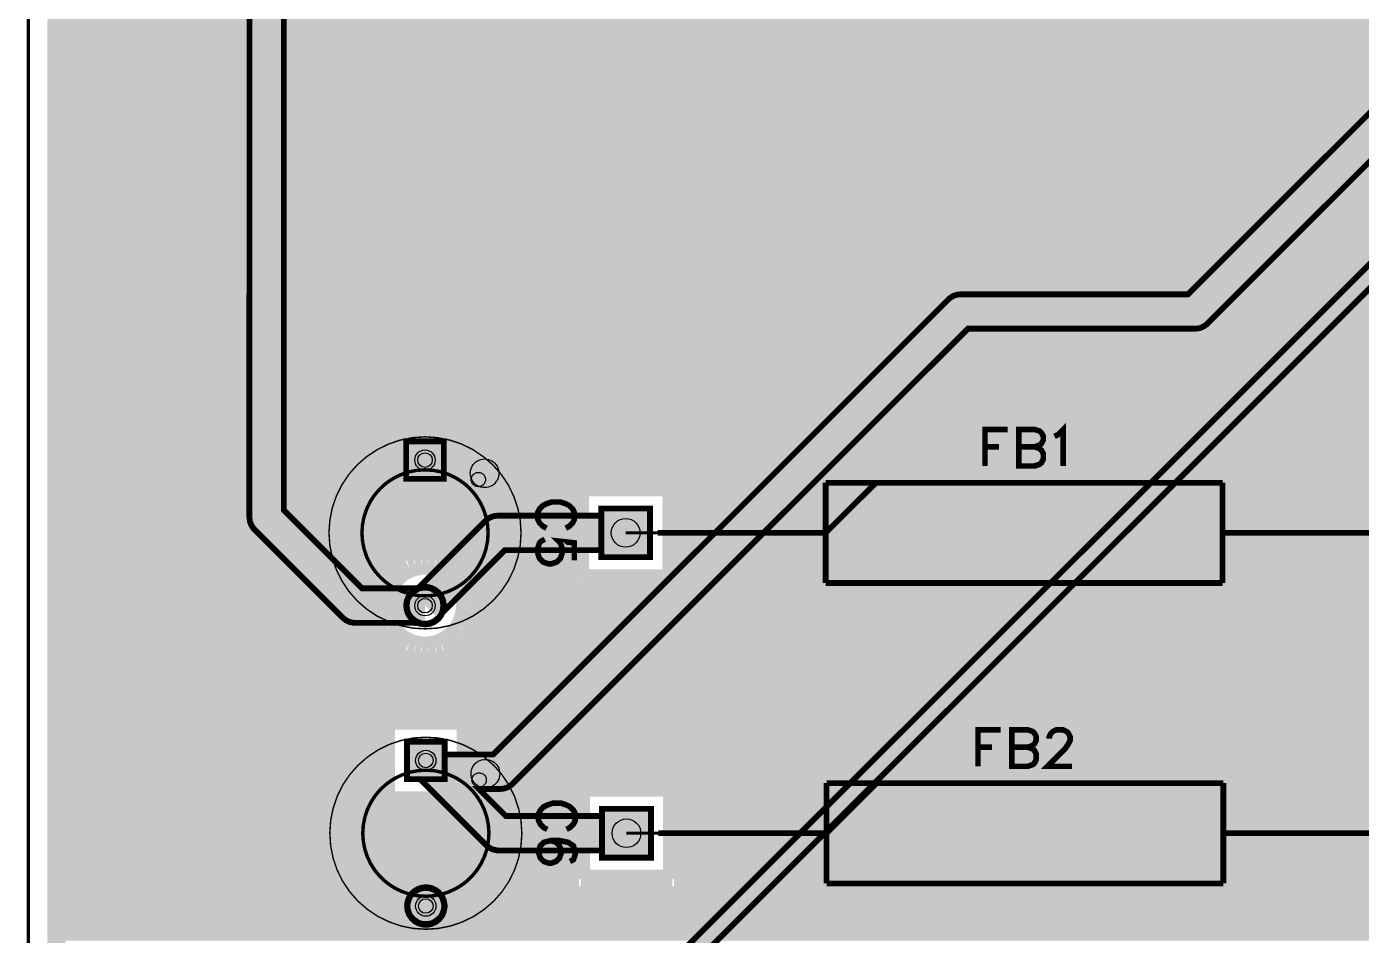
# Model space of a CAD drawing. Extents: x 0 to 3.94, y 0 to 3.94.
# Drawn here: x -0.002 to 1.831, y 0.71 to 1.959 of the extents above; entities that cross this region are included whole.
import ezdxf

# ---------------------------------------------------------------- set-up
doc = ezdxf.new("R2010")
doc.units = 0
for name, color, linetype in [('Board_Outline', 21, 'CONTINUOUS'), ('Bottom', 10, 'CONTINUOUS'), ('Bottom_Mask', 15, 'CONTINUOUS'), ('Drill_Bottom', 12, 'CONTINUOUS'), ('Drill_Top', 11, 'CONTINUOUS'), ('Edge_Bottom', 23, 'CONTINUOUS'), ('Edge_Top', 22, 'CONTINUOUS'), ('Top', 9, 'CONTINUOUS'), ('Top_Assembly', 2, 'CONTINUOUS'), ('Top_Comp_Outline', 4, 'CONTINUOUS'), ('Top_Courtyard', 5, 'CONTINUOUS'), ('Top_Mask', 6, 'CONTINUOUS'), ('Top_Silk', 3, 'CONTINUOUS'), ('Top_Terminals', 8, 'CONTINUOUS')]:
    doc.layers.add(name, color=color, linetype=linetype)

msp = doc.modelspace()

# ---------------------------------------------------------------- linework, layer by layer
at = {"layer": 'Board_Outline', "linetype": 'CONTINUOUS', "const_width": 0.0047}
msp.add_lwpolyline([(0, 0), (3.937, 0), (3.937, 3.937), (0, 3.937), (0, 0)], dxfattribs=at)
at = {"layer": 'Bottom', "linetype": 'CONTINUOUS', "const_width": 0.025}
for points in [[(0.0385, 3.8985), (0.0385, 0.0385)], [(0.041, 1.9588), (3.896, 1.9588)], [(0.041, 1.9339), (3.896, 1.9339)], [(0.041, 1.909), (3.896, 1.909)], [(0.041, 1.8842), (3.896, 1.8842)], [(0.041, 1.8593), (3.5224, 1.8593)], [(0.041, 1.8344), (3.5079, 1.8344)], [(0.041, 1.8095), (3.5044, 1.8095)], [(0.041, 1.7847), (3.4543, 1.7847)], [(0.041, 1.7598), (3.4204, 1.7598)], [(0.041, 1.7349), (3.4088, 1.7349)], [(0.041, 1.7101), (3.4071, 1.7101)], [(0.041, 1.6852), (3.4147, 1.6852)], [(0.041, 1.6603), (3.4365, 1.6603)], [(0.041, 1.6355), (3.5051, 1.6355)], [(0.041, 1.6106), (3.5058, 1.6106)], [(0.041, 1.5857), (3.5161, 1.5857)], [(0.041, 1.5609), (3.5448, 1.5609)], [(0.041, 1.536), (3.896, 1.536)], [(0.041, 1.5111), (3.896, 1.5111)], [(0.041, 1.4863), (3.896, 1.4863)], [(0.041, 1.4614), (3.5623, 1.4614)], [(0.041, 1.4365), (3.5196, 1.4365)], [(0.041, 1.4116), (2.9071, 1.4116)], [(0.041, 1.3868), (2.8817, 1.3868)], [(0.041, 1.3619), (2.8753, 1.3619)], [(0.041, 1.337), (2.8803, 1.337)], [(0.7576, 1.2006), (0.7576, 1.326)], [(0.7576, 1.326), (0.7668, 1.326)], [(0.7668, 1.326), (0.883, 1.326)], [(0.883, 1.326), (0.883, 1.2006)], [(0.041, 1.3122), (0.7551, 1.3122)], [(0.8855, 1.3122), (1.873, 1.3122)], [(0.041, 1.2873), (0.7551, 1.2873)], [(0.8855, 1.2873), (1.8544, 1.2873)], [(0.041, 1.2624), (0.7551, 1.2624)], [(0.8855, 1.2624), (1.8496, 1.2624)], [(0.041, 1.2376), (0.7551, 1.2376)], [(0.8855, 1.2376), (1.8551, 1.2376)], [(0.5237, 1.2141), (0.5319, 1.2168)], [(0.5319, 1.2168), (0.5404, 1.2182)], [(0.5404, 1.2182), (0.5491, 1.2182)], [(0.5491, 1.2182), (0.5576, 1.2168)], [(0.5576, 1.2168), (0.5658, 1.2141)], [(0.041, 1.2127), (0.518, 1.2127)], [(0.4978, 1.1921), (0.5029, 1.199)], [(0.5029, 1.199), (0.509, 1.2052)], [(0.509, 1.2052), (0.516, 1.2102)], [(0.516, 1.2102), (0.5237, 1.2141)], [(0.5658, 1.2141), (0.5735, 1.2102)], [(0.5715, 1.2127), (0.7551, 1.2127)], [(0.5735, 1.2102), (0.5805, 1.2052)], [(0.5805, 1.2052), (0.5866, 1.199)], [(0.5866, 1.199), (0.5917, 1.1921)], [(0.883, 1.2006), (0.7576, 1.2006)], [(0.8855, 1.2127), (1.8753, 1.2127)], [(0.041, 1.1878), (0.493, 1.1878)], [(0.4912, 1.1761), (0.4939, 1.1844)], [(0.4939, 1.1844), (0.4978, 1.1921)], [(0.5917, 1.1921), (0.5956, 1.1844)], [(0.5956, 1.1844), (0.5982, 1.1761)], [(0.5965, 1.1878), (2.1465, 1.1878)], [(0.041, 1.163), (0.4872, 1.163)], [(0.4899, 1.1676), (0.4912, 1.1761)], [(0.4899, 1.159), (0.4899, 1.1676)], [(0.5982, 1.1761), (0.5996, 1.1676)], [(0.5996, 1.1676), (0.5996, 1.159)], [(0.6023, 1.163), (2.1408, 1.163)], [(0.4912, 1.1505), (0.4899, 1.159)], [(0.4939, 1.1422), (0.4912, 1.1505)], [(0.5982, 1.1505), (0.5956, 1.1422)], [(0.5996, 1.159), (0.5982, 1.1505)], [(0.041, 1.1381), (0.4933, 1.1381)], [(0.4978, 1.1345), (0.4939, 1.1422)], [(0.5029, 1.1276), (0.4978, 1.1345)], [(0.509, 1.1215), (0.5029, 1.1276)], [(0.5866, 1.1276), (0.5805, 1.1215)], [(0.5917, 1.1345), (0.5866, 1.1276)], [(0.5956, 1.1422), (0.5917, 1.1345)], [(0.5962, 1.1381), (2.1469, 1.1381)], [(0.041, 1.1132), (0.5194, 1.1132)], [(0.516, 1.1164), (0.509, 1.1215)], [(0.5237, 1.1125), (0.516, 1.1164)], [(0.5319, 1.1098), (0.5237, 1.1125)], [(0.5404, 1.1084), (0.5319, 1.1098)], [(0.5491, 1.1084), (0.5404, 1.1084)], [(0.5576, 1.1098), (0.5491, 1.1084)], [(0.5658, 1.1125), (0.5576, 1.1098)], [(0.5735, 1.1164), (0.5658, 1.1125)], [(0.57, 1.1132), (2.1729, 1.1132)], [(0.5805, 1.1215), (0.5735, 1.1164)], [(0.041, 1.0884), (3.896, 1.0884)], [(0.041, 1.0635), (3.896, 1.0635)], [(0.041, 1.0386), (3.896, 1.0386)], [(0.041, 1.0137), (3.896, 1.0137)], [(0.4908, 0.8956), (0.4908, 1.0056)], [(0.4908, 1.0056), (0.5, 1.0056)], [(0.5, 1.0056), (0.6009, 1.0056)], [(0.6009, 1.0056), (0.6009, 0.8956)], [(0.041, 0.9889), (0.4883, 0.9889)], [(0.6034, 0.9889), (2.1419, 0.9889)], [(0.041, 0.964), (0.4883, 0.964)], [(0.6034, 0.964), (2.1419, 0.964)], [(0.041, 0.9391), (0.4883, 0.9391)], [(0.6034, 0.9391), (2.1419, 0.9391)], [(0.041, 0.9143), (0.4883, 0.9143)], [(0.6034, 0.9143), (2.1419, 0.9143)], [(0.7587, 0.7879), (0.7587, 0.9133)], [(0.7587, 0.9133), (0.7679, 0.9133)], [(0.7679, 0.9133), (0.8842, 0.9133)], [(0.8842, 0.9133), (0.8842, 0.7879)], [(0.041, 0.8894), (0.7562, 0.8894)], [(0.6009, 0.8956), (0.4908, 0.8956)], [(0.8866, 0.8894), (1.8642, 0.8894)], [(0.041, 0.8645), (0.7562, 0.8645)], [(0.8866, 0.8645), (1.8523, 0.8645)], [(0.041, 0.8397), (0.7562, 0.8397)], [(0.8866, 0.8397), (1.8517, 0.8397)], [(0.041, 0.8148), (0.7562, 0.8148)], [(0.8866, 0.8148), (1.8619, 0.8148)], [(0.041, 0.7899), (0.7562, 0.7899)], [(0.8842, 0.7879), (0.7587, 0.7879)], [(0.8866, 0.7899), (1.8976, 0.7899)], [(0.041, 0.7651), (3.896, 0.7651)], [(0.041, 0.7402), (3.896, 0.7402)], [(0.041, 0.7153), (3.896, 0.7153)]]:
    msp.add_lwpolyline(points, dxfattribs=at)
at = {"layer": 'Bottom'}
for centre in [(0.5447, 1.1633), (0.5458, 0.7506)]:
    msp.add_circle(centre, 0.0219, dxfattribs=at)
for points in [[(0.5229, 1.3852), (0.5666, 1.3852), (0.5229, 1.3415), (0.5666, 1.3415)], [(0.7908, 1.2928), (0.8499, 1.2928), (0.7908, 1.2338), (0.8499, 1.2338)], [(0.524, 0.9725), (0.5677, 0.9725), (0.524, 0.9288), (0.5677, 0.9288)], [(0.7919, 0.8801), (0.851, 0.8801), (0.7919, 0.8211), (0.851, 0.8211)]]:
    msp.add_solid(points, dxfattribs=at)
at = {"layer": 'Bottom_Mask'}
for centre in [(0.5447, 1.1633), (0.5458, 0.7506)]:
    msp.add_circle(centre, 0.0238, dxfattribs=at)
for points in [[(0.5209, 1.3871), (0.5686, 1.3871), (0.5209, 1.3395), (0.5686, 1.3395)], [(0.7888, 1.2948), (0.8518, 1.2948), (0.7888, 1.2318), (0.8518, 1.2318)], [(0.522, 0.9744), (0.5697, 0.9744), (0.522, 0.9268), (0.5697, 0.9268)], [(0.7899, 0.8821), (0.8529, 0.8821), (0.7899, 0.8191), (0.8529, 0.8191)]]:
    msp.add_solid(points, dxfattribs=at)
at = {"layer": 'Drill_Bottom'}
for centre, radius in [((0.5447, 1.3633), 0.014), ((0.8203, 1.2633), 0.0197), ((0.5447, 1.1633), 0.014), ((0.5458, 0.9506), 0.014), ((0.8214, 0.8506), 0.0197), ((0.5458, 0.7506), 0.014)]:
    msp.add_circle(centre, radius, dxfattribs=at)
at = {"layer": 'Drill_Top'}
for centre, radius in [((0.5447, 1.3633), 0.014), ((0.8203, 1.2633), 0.0197), ((0.5447, 1.1633), 0.014), ((0.5458, 0.9506), 0.014), ((0.8214, 0.8506), 0.0197), ((0.5458, 0.7506), 0.014)]:
    msp.add_circle(centre, radius, dxfattribs=at)
at = {"layer": 'Edge_Bottom', "linetype": 'CONTINUOUS', "const_width": 0.008}
for points in [[(0.5242, 1.3891), (0.5706, 1.3891), (0.5706, 1.3375), (0.5189, 1.3375), (0.5189, 1.3891), (0.5242, 1.3891)], [(0.7921, 1.2968), (0.8538, 1.2968), (0.8538, 1.2298), (0.7868, 1.2298), (0.7868, 1.2968), (0.7921, 1.2968)], [(0.5705, 1.1613), (0.5693, 1.1553), (0.5668, 1.1498), (0.563, 1.145), (0.5582, 1.1413), (0.5527, 1.1387), (0.5468, 1.1375), (0.5407, 1.1378), (0.5348, 1.1394), (0.5295, 1.1424), (0.5251, 1.1465), (0.5217, 1.1516), (0.5196, 1.1573), (0.5189, 1.1633), (0.5196, 1.1693), (0.5217, 1.175), (0.5251, 1.1801), (0.5295, 1.1842), (0.5348, 1.1872), (0.5407, 1.1888), (0.5468, 1.1891), (0.5527, 1.1879), (0.5582, 1.1853), (0.563, 1.1816), (0.5668, 1.1768), (0.5693, 1.1713), (0.5705, 1.1653), (0.5705, 1.1613)], [(0.5253, 0.9765), (0.5717, 0.9765), (0.5717, 0.9248), (0.52, 0.9248), (0.52, 0.9765), (0.5253, 0.9765)], [(0.7932, 0.8841), (0.855, 0.8841), (0.855, 0.8171), (0.7879, 0.8171), (0.7879, 0.8841), (0.7932, 0.8841)], [(0.5716, 0.7486), (0.5704, 0.7426), (0.5679, 0.7371), (0.5641, 0.7323), (0.5594, 0.7286), (0.5538, 0.726), (0.5479, 0.7248), (0.5418, 0.7251), (0.536, 0.7267), (0.5307, 0.7297), (0.5262, 0.7338), (0.5228, 0.7389), (0.5207, 0.7446), (0.52, 0.7506), (0.5207, 0.7566), (0.5228, 0.7623), (0.5262, 0.7674), (0.5307, 0.7715), (0.536, 0.7745), (0.5418, 0.7761), (0.5479, 0.7764), (0.5538, 0.7752), (0.5594, 0.7726), (0.5641, 0.7689), (0.5679, 0.7641), (0.5704, 0.7586), (0.5716, 0.7526), (0.5716, 0.7486)]]:
    msp.add_lwpolyline(points, dxfattribs=at)
at = {"layer": 'Edge_Top', "linetype": 'CONTINUOUS', "const_width": 0.008}
for points in [[(0.5688, 1.1538), (0.5668, 1.1498), (0.563, 1.145), (0.5582, 1.1413), (0.5527, 1.1387), (0.5468, 1.1375), (0.5407, 1.1378), (0.5348, 1.1394), (0.5287, 1.1396), (0.4468, 1.1397), (0.4413, 1.1408), (0.4362, 1.1431), (0.4319, 1.1466), (0.3092, 1.2693), (0.3061, 1.274), (0.3042, 1.2792), (0.3035, 1.2847), (0.3036, 2.0453)], [(0.3509, 2.0337), (0.3509, 1.2945), (0.4584, 1.187), (0.5348, 1.1872), (0.5391, 1.1912), (0.6294, 1.2813), (0.634, 1.2844), (0.6392, 1.2863), (0.6447, 1.287), (0.7868, 1.287), (0.7868, 1.2968), (0.8538, 1.2968), (0.8538, 1.2298), (0.7868, 1.2298), (0.7868, 1.2396), (0.6545, 1.2396), (0.5688, 1.1539), (0.5688, 1.1538)], [(0.5253, 0.9765), (0.5717, 0.9765), (0.5717, 0.9587), (0.6383, 0.9587), (1.2651, 1.5855), (1.2697, 1.5886), (1.2749, 1.5905), (1.2805, 1.5911), (1.5928, 1.5911), (1.8437, 1.842)], [(1.8689, 1.8003), (1.618, 1.5495), (1.6133, 1.5464), (1.6081, 1.5444), (1.6026, 1.5438), (1.2903, 1.5438), (0.6634, 0.9171), (0.6588, 0.914), (0.6536, 0.912), (0.6481, 0.9114), (0.6186, 0.9114), (0.6557, 0.8743), (0.7879, 0.8743), (0.7879, 0.8841), (0.855, 0.8841), (0.855, 0.8171), (0.7879, 0.8171), (0.7879, 0.8269), (0.644, 0.827), (0.6385, 0.8281), (0.6335, 0.8304), (0.6291, 0.8339), (0.5382, 0.9248), (0.52, 0.9248), (0.52, 0.9765), (0.5253, 0.9765)], [(0.5258, 0.5721), (0.5722, 0.5721), (0.5722, 0.5581), (0.7674, 0.5581), (1.8908, 1.6813)], [(1.9027, 1.6598), (0.7793, 0.5366), (0.776, 0.5349), (0.7723, 0.5343), (0.575, 0.5343), (0.6515, 0.4581), (0.7884, 0.4581), (0.7884, 0.4797), (0.8554, 0.4797), (0.8554, 0.4127), (0.7884, 0.4127), (0.7884, 0.4343), (0.6445, 0.4345), (0.6409, 0.4356), (0.6379, 0.4378), (0.5554, 0.5204), (0.5205, 0.5204), (0.5205, 0.5721), (0.5258, 0.5721)], [(0.5242, 1.3891), (0.5706, 1.3891), (0.5706, 1.3375), (0.5189, 1.3375), (0.5189, 1.3891), (0.5242, 1.3891)], [(0.5716, 0.7486), (0.5704, 0.7426), (0.5679, 0.7371), (0.5641, 0.7323), (0.5594, 0.7286), (0.5538, 0.726), (0.5479, 0.7248), (0.5418, 0.7251), (0.536, 0.7267), (0.5307, 0.7297), (0.5262, 0.7338), (0.5228, 0.7389), (0.5207, 0.7446), (0.52, 0.7506), (0.5207, 0.7566), (0.5228, 0.7623), (0.5262, 0.7674), (0.5307, 0.7715), (0.536, 0.7745), (0.5418, 0.7761), (0.5479, 0.7764), (0.5538, 0.7752), (0.5594, 0.7726), (0.5641, 0.7689), (0.5679, 0.7641), (0.5704, 0.7586), (0.5716, 0.7526), (0.5716, 0.7486)]]:
    msp.add_lwpolyline(points, dxfattribs=at)
at = {"layer": 'Top', "linetype": 'CONTINUOUS'}
for points, const_width in [([(0.3272, 1.2847), (0.3272, 2.0435)], 0.0394), ([(1.6026, 1.5675), (1.8591, 1.824)], 0.0394), ([(0.7723, 0.5462), (1.8978, 1.6717)], 0.0157), ([(0.6481, 0.9351), (1.2805, 1.5675)], 0.0394), ([(1.2805, 1.5675), (1.6026, 1.5675)], 0.0394), ([(0.4486, 1.1633), (0.3272, 1.2847)], 0.0394), ([(0.6447, 1.2633), (0.5447, 1.1633)], 0.0394), ([(0.8203, 1.2633), (0.6447, 1.2633)], 0.0394), ([(0.5447, 1.1633), (0.4486, 1.1633)], 0.0394), ([(0.5614, 0.9351), (0.5458, 0.9506)], 0.0394), ([(0.6458, 0.8506), (0.5614, 0.9351)], 0.0394), ([(0.5614, 0.9351), (0.6481, 0.9351)], 0.0394), ([(0.8214, 0.8506), (0.6458, 0.8506)], 0.0394)]:
    msp.add_lwpolyline(points, dxfattribs=dict(at, const_width=const_width))
at = {"layer": 'Top'}
for centre in [(0.5447, 1.1633), (0.5458, 0.7506)]:
    msp.add_circle(centre, 0.0219, dxfattribs=at)
for points in [[(0.5229, 1.3852), (0.5666, 1.3852), (0.5229, 1.3415), (0.5666, 1.3415)], [(0.7908, 1.2928), (0.8499, 1.2928), (0.7908, 1.2338), (0.8499, 1.2338)], [(0.524, 0.9725), (0.5677, 0.9725), (0.524, 0.9288), (0.5677, 0.9288)], [(0.7919, 0.8801), (0.851, 0.8801), (0.7919, 0.8211), (0.851, 0.8211)]]:
    msp.add_solid(points, dxfattribs=at)
at = {"layer": 'Top_Assembly', "linetype": 'CONTINUOUS'}
for points in [[(0.6266, 1.3648), (0.6291, 1.3647), (0.6317, 1.3642), (0.6341, 1.3633), (0.6364, 1.3622), (0.6386, 1.3608), (0.6405, 1.3591), (0.6422, 1.3571), (0.6436, 1.355), (0.6448, 1.3527), (0.6456, 1.3502), (0.6461, 1.3477), (0.6463, 1.3451), (0.6461, 1.3426), (0.6456, 1.3401), (0.6448, 1.3376), (0.6436, 1.3353), (0.6422, 1.3332), (0.6405, 1.3312), (0.6386, 1.3295), (0.6364, 1.3281), (0.6341, 1.327), (0.6317, 1.3261), (0.6291, 1.3256), (0.6266, 1.3255), (0.6266, 1.3255), (0.624, 1.3256), (0.6215, 1.3261), (0.619, 1.327), (0.6167, 1.3281), (0.6146, 1.3295), (0.6127, 1.3312), (0.611, 1.3332), (0.6095, 1.3353), (0.6084, 1.3376), (0.6076, 1.3401), (0.6071, 1.3426), (0.6069, 1.3451), (0.6071, 1.3477), (0.6076, 1.3502), (0.6084, 1.3527), (0.6095, 1.355), (0.611, 1.3571), (0.6127, 1.3591), (0.6146, 1.3608), (0.6167, 1.3622), (0.619, 1.3633), (0.6215, 1.3642), (0.624, 1.3647), (0.6266, 1.3648), (0.6266, 1.3648)], [(0.6277, 0.9521), (0.6303, 0.952), (0.6328, 0.9515), (0.6352, 0.9506), (0.6375, 0.9495), (0.6397, 0.9481), (0.6416, 0.9464), (0.6433, 0.9444), (0.6447, 0.9423), (0.6459, 0.94), (0.6467, 0.9375), (0.6472, 0.935), (0.6474, 0.9325), (0.6472, 0.9299), (0.6467, 0.9274), (0.6459, 0.9249), (0.6447, 0.9226), (0.6433, 0.9205), (0.6416, 0.9185), (0.6397, 0.9168), (0.6375, 0.9154), (0.6352, 0.9143), (0.6328, 0.9134), (0.6303, 0.9129), (0.6277, 0.9128), (0.6277, 0.9128), (0.6251, 0.9129), (0.6226, 0.9134), (0.6202, 0.9143), (0.6179, 0.9154), (0.6157, 0.9168), (0.6138, 0.9185), (0.6121, 0.9205), (0.6106, 0.9226), (0.6095, 0.9249), (0.6087, 0.9274), (0.6082, 0.9299), (0.608, 0.9325), (0.6082, 0.935), (0.6087, 0.9375), (0.6095, 0.94), (0.6106, 0.9423), (0.6121, 0.9444), (0.6138, 0.9464), (0.6157, 0.9481), (0.6179, 0.9495), (0.6202, 0.9506), (0.6226, 0.9515), (0.6251, 0.952), (0.6277, 0.9521), (0.6277, 0.9521)]]:
    msp.add_lwpolyline(points, dxfattribs=at)
for points, const_width in [([(0.5447, 1.3499), (0.556, 1.3492), (0.5672, 1.347), (0.5779, 1.3433), (0.588, 1.3383), (0.5975, 1.332), (0.606, 1.3245), (0.6134, 1.316), (0.6197, 1.3066), (0.6248, 1.2964), (0.6284, 1.2857), (0.6306, 1.2746), (0.6313, 1.2633), (0.6306, 1.252), (0.6284, 1.2409), (0.6248, 1.2302), (0.6197, 1.22), (0.6134, 1.2106), (0.606, 1.2021), (0.5975, 1.1946), (0.588, 1.1883), (0.5779, 1.1833), (0.5672, 1.1796), (0.556, 1.1774), (0.5447, 1.1767), (0.5447, 1.1767), (0.5334, 1.1774), (0.5223, 1.1796), (0.5116, 1.1833), (0.5014, 1.1883), (0.492, 1.1946), (0.4835, 1.2021), (0.476, 1.2106), (0.4697, 1.22), (0.4647, 1.2302), (0.4611, 1.2409), (0.4589, 1.252), (0.4581, 1.2633), (0.4589, 1.2746), (0.4611, 1.2857), (0.4647, 1.2964), (0.4697, 1.3066), (0.476, 1.316), (0.4835, 1.3245), (0.492, 1.332), (0.5014, 1.3383), (0.5116, 1.3433), (0.5223, 1.347), (0.5334, 1.3492), (0.5447, 1.3499), (0.5447, 1.3499)], 0.0047), ([(1.095, 1.3322), (1.6401, 1.3322)], 0.0039), ([(1.095, 1.1944), (1.095, 1.3322)], 0.0039), ([(1.095, 1.2633), (1.164, 1.3322)], 0.0039), ([(1.6401, 1.3322), (1.6401, 1.1944)], 0.0039), ([(0.8203, 1.2633), (1.095, 1.2633)], 0.0039), ([(1.6401, 1.2633), (1.9148, 1.2633)], 0.0039), ([(1.6401, 1.1944), (1.095, 1.1944)], 0.0039), ([(0.5458, 0.9372), (0.5572, 0.9365), (0.5683, 0.9343), (0.579, 0.9306), (0.5892, 0.9256), (0.5986, 0.9193), (0.6071, 0.9119), (0.6146, 0.9033), (0.6209, 0.8939), (0.6259, 0.8838), (0.6295, 0.873), (0.6317, 0.8619), (0.6325, 0.8506), (0.6317, 0.8393), (0.6295, 0.8282), (0.6259, 0.8175), (0.6209, 0.8073), (0.6146, 0.7979), (0.6071, 0.7894), (0.5986, 0.7819), (0.5892, 0.7756), (0.579, 0.7706), (0.5683, 0.7669), (0.5572, 0.7647), (0.5458, 0.764), (0.5458, 0.764), (0.5345, 0.7647), (0.5234, 0.7669), (0.5127, 0.7706), (0.5025, 0.7756), (0.4931, 0.7819), (0.4846, 0.7894), (0.4771, 0.7979), (0.4708, 0.8073), (0.4658, 0.8175), (0.4622, 0.8282), (0.46, 0.8393), (0.4592, 0.8506), (0.46, 0.8619), (0.4622, 0.873), (0.4658, 0.8838), (0.4708, 0.8939), (0.4771, 0.9033), (0.4846, 0.9119), (0.4931, 0.9193), (0.5025, 0.9256), (0.5127, 0.9306), (0.5234, 0.9343), (0.5345, 0.9365), (0.5458, 0.9372), (0.5458, 0.9372)], 0.0047), ([(1.0962, 0.9195), (1.6412, 0.9195)], 0.0039), ([(1.0962, 0.7817), (1.0962, 0.9195)], 0.0039), ([(1.0962, 0.8506), (1.1651, 0.9195)], 0.0039), ([(1.6412, 0.9195), (1.6412, 0.7817)], 0.0039), ([(0.8214, 0.8506), (1.0962, 0.8506)], 0.0039), ([(1.6412, 0.8506), (1.9159, 0.8506)], 0.0039), ([(1.6412, 0.7817), (1.0962, 0.7817)], 0.0039)]:
    msp.add_lwpolyline(points, dxfattribs=dict(at, const_width=const_width))
at = {"layer": 'Top_Comp_Outline', "linetype": 'CONTINUOUS', "const_width": 0.002}
for points in [[(0.5447, 1.3499), (0.556, 1.3492), (0.5672, 1.347), (0.5779, 1.3433), (0.588, 1.3383), (0.5975, 1.332), (0.606, 1.3245), (0.6134, 1.316), (0.6197, 1.3066), (0.6248, 1.2964), (0.6284, 1.2857), (0.6306, 1.2746), (0.6313, 1.2633), (0.6306, 1.252), (0.6284, 1.2409), (0.6248, 1.2302), (0.6197, 1.22), (0.6134, 1.2106), (0.606, 1.2021), (0.5975, 1.1946), (0.588, 1.1883), (0.5779, 1.1833), (0.5672, 1.1796), (0.556, 1.1774), (0.5447, 1.1767), (0.5447, 1.1767), (0.5334, 1.1774), (0.5223, 1.1796), (0.5116, 1.1833), (0.5014, 1.1883), (0.492, 1.1946), (0.4835, 1.2021), (0.476, 1.2106), (0.4697, 1.22), (0.4647, 1.2302), (0.4611, 1.2409), (0.4589, 1.252), (0.4581, 1.2633), (0.4589, 1.2746), (0.4611, 1.2857), (0.4647, 1.2964), (0.4697, 1.3066), (0.476, 1.316), (0.4835, 1.3245), (0.492, 1.332), (0.5014, 1.3383), (0.5116, 1.3433), (0.5223, 1.347), (0.5334, 1.3492), (0.5447, 1.3499), (0.5447, 1.3499)], [(0.5458, 0.9372), (0.5572, 0.9365), (0.5683, 0.9343), (0.579, 0.9306), (0.5892, 0.9256), (0.5986, 0.9193), (0.6071, 0.9119), (0.6146, 0.9033), (0.6209, 0.8939), (0.6259, 0.8838), (0.6295, 0.873), (0.6317, 0.8619), (0.6325, 0.8506), (0.6317, 0.8393), (0.6295, 0.8282), (0.6259, 0.8175), (0.6209, 0.8073), (0.6146, 0.7979), (0.6071, 0.7894), (0.5986, 0.7819), (0.5892, 0.7756), (0.579, 0.7706), (0.5683, 0.7669), (0.5572, 0.7647), (0.5458, 0.764), (0.5458, 0.764), (0.5345, 0.7647), (0.5234, 0.7669), (0.5127, 0.7706), (0.5025, 0.7756), (0.4931, 0.7819), (0.4846, 0.7894), (0.4771, 0.7979), (0.4708, 0.8073), (0.4658, 0.8175), (0.4622, 0.8282), (0.46, 0.8393), (0.4592, 0.8506), (0.46, 0.8619), (0.4622, 0.873), (0.4658, 0.8838), (0.4708, 0.8939), (0.4771, 0.9033), (0.4846, 0.9119), (0.4931, 0.9193), (0.5025, 0.9256), (0.5127, 0.9306), (0.5234, 0.9343), (0.5345, 0.9365), (0.5458, 0.9372), (0.5458, 0.9372)]]:
    msp.add_lwpolyline(points, dxfattribs=at)
at = {"layer": 'Top_Courtyard', "linetype": 'CONTINUOUS', "const_width": 0.002}
for points in [[(0.5447, 1.3952), (0.5619, 1.3941), (0.5789, 1.3907), (0.5952, 1.3852), (0.6107, 1.3775), (0.625, 1.3679), (0.638, 1.3566), (0.6494, 1.3436), (0.659, 1.3292), (0.6666, 1.3138), (0.6721, 1.2974), (0.6755, 1.2805), (0.6766, 1.2633), (0.6755, 1.2461), (0.6721, 1.2292), (0.6666, 1.2128), (0.659, 1.1974), (0.6494, 1.183), (0.638, 1.17), (0.625, 1.1587), (0.6107, 1.1491), (0.5952, 1.1415), (0.5789, 1.1359), (0.5619, 1.1325), (0.5447, 1.1314), (0.5447, 1.1314), (0.5275, 1.1325), (0.5106, 1.1359), (0.4943, 1.1415), (0.4788, 1.1491), (0.4644, 1.1587), (0.4515, 1.17), (0.4401, 1.183), (0.4305, 1.1974), (0.4229, 1.2128), (0.4173, 1.2292), (0.414, 1.2461), (0.4128, 1.2633), (0.414, 1.2805), (0.4173, 1.2974), (0.4229, 1.3138), (0.4305, 1.3292), (0.4401, 1.3436), (0.4515, 1.3566), (0.4644, 1.3679), (0.4788, 1.3775), (0.4943, 1.3852), (0.5106, 1.3907), (0.5275, 1.3941), (0.5447, 1.3952), (0.5447, 1.3952)], [(0.5458, 0.9825), (0.5631, 0.9814), (0.58, 0.978), (0.5963, 0.9725), (0.6118, 0.9648), (0.6261, 0.9552), (0.6391, 0.9439), (0.6505, 0.9309), (0.6601, 0.9166), (0.6677, 0.9011), (0.6732, 0.8847), (0.6766, 0.8678), (0.6777, 0.8506), (0.6766, 0.8334), (0.6732, 0.8165), (0.6677, 0.8001), (0.6601, 0.7847), (0.6505, 0.7703), (0.6391, 0.7573), (0.6261, 0.746), (0.6118, 0.7364), (0.5963, 0.7288), (0.58, 0.7232), (0.5631, 0.7198), (0.5458, 0.7187), (0.5458, 0.7187), (0.5286, 0.7198), (0.5117, 0.7232), (0.4954, 0.7288), (0.4799, 0.7364), (0.4656, 0.746), (0.4526, 0.7573), (0.4412, 0.7703), (0.4316, 0.7847), (0.424, 0.8001), (0.4185, 0.8165), (0.4151, 0.8334), (0.414, 0.8506), (0.4151, 0.8678), (0.4185, 0.8847), (0.424, 0.9011), (0.4316, 0.9166), (0.4412, 0.9309), (0.4526, 0.9439), (0.4656, 0.9552), (0.4799, 0.9648), (0.4954, 0.9725), (0.5117, 0.978), (0.5286, 0.9814), (0.5458, 0.9825), (0.5458, 0.9825)]]:
    msp.add_lwpolyline(points, dxfattribs=at)
at = {"layer": 'Top_Mask'}
for centre in [(0.5447, 1.1633), (0.5458, 0.7506)]:
    msp.add_circle(centre, 0.0238, dxfattribs=at)
for points in [[(0.5209, 1.3871), (0.5686, 1.3871), (0.5209, 1.3395), (0.5686, 1.3395)], [(0.7888, 1.2948), (0.8518, 1.2948), (0.7888, 1.2318), (0.8518, 1.2318)], [(0.522, 0.9744), (0.5697, 0.9744), (0.522, 0.9268), (0.5697, 0.9268)], [(0.7899, 0.8821), (0.8529, 0.8821), (0.7899, 0.8191), (0.8529, 0.8191)]]:
    msp.add_solid(points, dxfattribs=at)
at = {"layer": 'Top_Silk', "linetype": 'CONTINUOUS'}
for points, const_width in [([(1.4093, 1.3958), (1.4141, 1.3982), (1.4213, 1.4054), (1.4213, 1.3552)], 0.0077), ([(1.3449, 1.4054), (1.3138, 1.4054), (1.3138, 1.3552)], 0.0077), ([(1.3604, 1.4054), (1.3604, 1.3552), (1.3819, 1.3552), (1.3891, 1.3576), (1.3915, 1.36), (1.3939, 1.3647), (1.3939, 1.3719), (1.3915, 1.3767), (1.3891, 1.3791), (1.3819, 1.3815), (1.3891, 1.3839), (1.3915, 1.3863), (1.3939, 1.3911), (1.3939, 1.3959), (1.3915, 1.4006), (1.3891, 1.403), (1.3819, 1.4054), (1.3604, 1.4054)], 0.0077), ([(1.3138, 1.3815), (1.333, 1.3815)], 0.0077), ([(1.3604, 1.3815), (1.3819, 1.3815)], 0.0077), ([(0.5156, 1.3448), (0.5058, 1.3406), (0.4966, 1.3353), (0.4882, 1.3289), (0.4806, 1.3215), (0.4739, 1.3132), (0.4684, 1.3041), (0.4639, 1.2945), (0.4607, 1.2843), (0.4588, 1.2739), (0.4581, 1.2633), (0.4588, 1.2527), (0.4607, 1.2423), (0.4639, 1.2321), (0.4684, 1.2225), (0.4739, 1.2134), (0.4806, 1.2052), (0.4882, 1.1977), (0.4966, 1.1913), (0.5058, 1.186), (0.5156, 1.1818)], 0.0047), ([(0.5739, 1.1818), (0.5836, 1.186), (0.5928, 1.1913), (0.6013, 1.1977), (0.6089, 1.2052), (0.6155, 1.2134), (0.6211, 1.2225), (0.6255, 1.2321), (0.6287, 1.2423), (0.6307, 1.2527), (0.6313, 1.2633), (0.6307, 1.2739), (0.6287, 1.2843), (0.6255, 1.2945), (0.6211, 1.3041), (0.6155, 1.3132), (0.6089, 1.3215), (0.6013, 1.3289), (0.5928, 1.3353), (0.5836, 1.3406), (0.5739, 1.3448)], 0.0047), ([(1.095, 1.3322), (1.6401, 1.3322)], 0.0079), ([(1.095, 1.1944), (1.095, 1.3322)], 0.0079), ([(1.095, 1.2633), (1.164, 1.3322)], 0.0079), ([(1.6401, 1.3322), (1.6401, 1.1944)], 0.0079), ([(0.7379, 1.2698), (0.7427, 1.2722), (0.7475, 1.277), (0.7498, 1.2818), (0.7498, 1.2913), (0.7475, 1.2961), (0.7427, 1.3009), (0.7379, 1.3033), (0.7307, 1.3057), (0.7187, 1.3057), (0.7116, 1.3033), (0.7068, 1.3009), (0.702, 1.2961), (0.6996, 1.2913), (0.6996, 1.2818), (0.702, 1.277), (0.7068, 1.2722), (0.7116, 1.2698)], 0.0077), ([(0.8641, 1.2633), (1.095, 1.2633)], 0.0079), ([(1.6401, 1.2633), (1.871, 1.2633)], 0.0079), ([(0.7498, 1.2257), (0.7498, 1.2496), (0.7283, 1.252), (0.7307, 1.2496), (0.7331, 1.2424), (0.7331, 1.2353), (0.7307, 1.2281), (0.7259, 1.2233), (0.7187, 1.2209), (0.714, 1.2209), (0.7068, 1.2233), (0.702, 1.2281), (0.6996, 1.2353), (0.6996, 1.2424), (0.702, 1.2496), (0.7044, 1.252), (0.7092, 1.2544)], 0.0077), ([(0.4424, 1.2078), (0.4976, 1.2078)], 0.0154), ([(1.6401, 1.1944), (1.095, 1.1944)], 0.0079), ([(1.3353, 0.9927), (1.3042, 0.9927), (1.3042, 0.9425)], 0.0077), ([(1.3507, 0.9927), (1.3507, 0.9425), (1.3723, 0.9425), (1.3795, 0.9449), (1.3819, 0.9473), (1.3842, 0.952), (1.3842, 0.9592), (1.3819, 0.964), (1.3795, 0.9664), (1.3723, 0.9688), (1.3795, 0.9712), (1.3819, 0.9736), (1.3842, 0.9784), (1.3842, 0.9832), (1.3819, 0.9879), (1.3795, 0.9904), (1.3723, 0.9927), (1.3507, 0.9927)], 0.0077), ([(1.4021, 0.9807), (1.4021, 0.9831), (1.4045, 0.9879), (1.4069, 0.9903), (1.4117, 0.9927), (1.4212, 0.9927), (1.426, 0.9903), (1.4284, 0.9879), (1.4308, 0.9831), (1.4308, 0.9784), (1.4284, 0.9735), (1.4236, 0.9664), (1.3997, 0.9425), (1.4332, 0.9425)], 0.0077), ([(1.3042, 0.9688), (1.3233, 0.9688)], 0.0077), ([(1.3507, 0.9688), (1.3723, 0.9688)], 0.0077), ([(0.5167, 0.9321), (0.5069, 0.9279), (0.4978, 0.9226), (0.4893, 0.9162), (0.4817, 0.9088), (0.475, 0.9005), (0.4695, 0.8914), (0.465, 0.8818), (0.4618, 0.8717), (0.4599, 0.8612), (0.4592, 0.8506), (0.4599, 0.84), (0.4618, 0.8296), (0.465, 0.8194), (0.4695, 0.8098), (0.475, 0.8007), (0.4817, 0.7925), (0.4893, 0.785), (0.4978, 0.7786), (0.5069, 0.7733), (0.5167, 0.7691)], 0.0047), ([(0.575, 0.7691), (0.5847, 0.7733), (0.5939, 0.7786), (0.6024, 0.785), (0.61, 0.7925), (0.6166, 0.8007), (0.6222, 0.8098), (0.6267, 0.8194), (0.6299, 0.8296), (0.6318, 0.84), (0.6325, 0.8506), (0.6318, 0.8612), (0.6299, 0.8717), (0.6267, 0.8818), (0.6222, 0.8914), (0.6166, 0.9005), (0.61, 0.9088), (0.6024, 0.9162), (0.5939, 0.9226), (0.5847, 0.9279), (0.575, 0.9321)], 0.0047), ([(1.0962, 0.9195), (1.6412, 0.9195)], 0.0079), ([(1.0962, 0.7817), (1.0962, 0.9195)], 0.0079), ([(1.0962, 0.8506), (1.1651, 0.9195)], 0.0079), ([(1.6412, 0.9195), (1.6412, 0.7817)], 0.0079), ([(0.739, 0.8559), (0.7438, 0.8583), (0.7486, 0.8631), (0.751, 0.8679), (0.751, 0.8774), (0.7486, 0.8822), (0.7438, 0.887), (0.739, 0.8894), (0.7318, 0.8918), (0.7198, 0.8918), (0.7127, 0.8894), (0.7079, 0.887), (0.7032, 0.8822), (0.7007, 0.8774), (0.7007, 0.8679), (0.7032, 0.8631), (0.7079, 0.8583), (0.7127, 0.8559)], 0.0077), ([(0.7438, 0.8118), (0.7485, 0.8142), (0.7509, 0.8214), (0.7509, 0.8261), (0.7485, 0.8333), (0.7413, 0.8381), (0.7294, 0.8405), (0.7175, 0.8405), (0.7079, 0.8381), (0.7031, 0.8333), (0.7007, 0.8261), (0.7007, 0.8237), (0.7031, 0.8166), (0.7079, 0.8118), (0.7151, 0.8094), (0.7175, 0.8094), (0.7247, 0.8118), (0.7294, 0.8166), (0.7318, 0.8237), (0.7318, 0.8261), (0.7294, 0.8333), (0.7247, 0.8381), (0.7175, 0.8405)], 0.0077), ([(0.8652, 0.8506), (1.0962, 0.8506)], 0.0079), ([(1.6412, 0.8506), (1.8721, 0.8506)], 0.0079), ([(1.6412, 0.7817), (1.0962, 0.7817)], 0.0079)]:
    msp.add_lwpolyline(points, dxfattribs=dict(at, const_width=const_width))
for points in [[(0.618, 1.3464), (0.6192, 1.3463), (0.6205, 1.346), (0.6217, 1.3456), (0.6229, 1.345), (0.6239, 1.3443), (0.6249, 1.3435), (0.6258, 1.3425), (0.6265, 1.3414), (0.627, 1.3403), (0.6275, 1.3391), (0.6277, 1.3378), (0.6278, 1.3365), (0.6277, 1.3352), (0.6275, 1.334), (0.627, 1.3328), (0.6265, 1.3316), (0.6258, 1.3305), (0.6249, 1.3296), (0.6239, 1.3287), (0.6229, 1.328), (0.6217, 1.3274), (0.6205, 1.327), (0.6192, 1.3268), (0.618, 1.3267), (0.618, 1.3267), (0.6167, 1.3268), (0.6154, 1.327), (0.6142, 1.3274), (0.613, 1.328), (0.612, 1.3287), (0.611, 1.3296), (0.6101, 1.3305), (0.6094, 1.3316), (0.6089, 1.3328), (0.6084, 1.334), (0.6082, 1.3352), (0.6081, 1.3365), (0.6082, 1.3378), (0.6084, 1.3391), (0.6089, 1.3403), (0.6094, 1.3414), (0.6101, 1.3425), (0.611, 1.3435), (0.612, 1.3443), (0.613, 1.345), (0.6142, 1.3456), (0.6154, 1.346), (0.6167, 1.3463), (0.618, 1.3464), (0.618, 1.3464)], [(0.6191, 0.9337), (0.6203, 0.9336), (0.6216, 0.9333), (0.6228, 0.9329), (0.624, 0.9323), (0.6251, 0.9316), (0.626, 0.9308), (0.6269, 0.9298), (0.6276, 0.9287), (0.6282, 0.9276), (0.6286, 0.9264), (0.6288, 0.9251), (0.6289, 0.9238), (0.6288, 0.9225), (0.6286, 0.9213), (0.6282, 0.9201), (0.6276, 0.9189), (0.6269, 0.9178), (0.626, 0.9169), (0.6251, 0.916), (0.624, 0.9153), (0.6228, 0.9147), (0.6216, 0.9143), (0.6203, 0.9141), (0.6191, 0.914), (0.6191, 0.914), (0.6178, 0.9141), (0.6165, 0.9143), (0.6153, 0.9147), (0.6141, 0.9153), (0.6131, 0.916), (0.6121, 0.9169), (0.6113, 0.9178), (0.6105, 0.9189), (0.61, 0.9201), (0.6096, 0.9213), (0.6093, 0.9225), (0.6092, 0.9238), (0.6093, 0.9251), (0.6096, 0.9264), (0.61, 0.9276), (0.6105, 0.9287), (0.6113, 0.9298), (0.6121, 0.9308), (0.6131, 0.9316), (0.6141, 0.9323), (0.6153, 0.9329), (0.6165, 0.9333), (0.6178, 0.9336), (0.6191, 0.9337), (0.6191, 0.9337)]]:
    msp.add_lwpolyline(points, dxfattribs=at)
at = {"layer": 'Top_Terminals'}
for centre in [(0.5447, 1.3633), (0.5447, 1.1633), (0.5458, 0.9506), (0.5458, 0.7506)]:
    msp.add_circle(centre, 0.01, dxfattribs=at)

doc.saveas('drawing.dxf')
